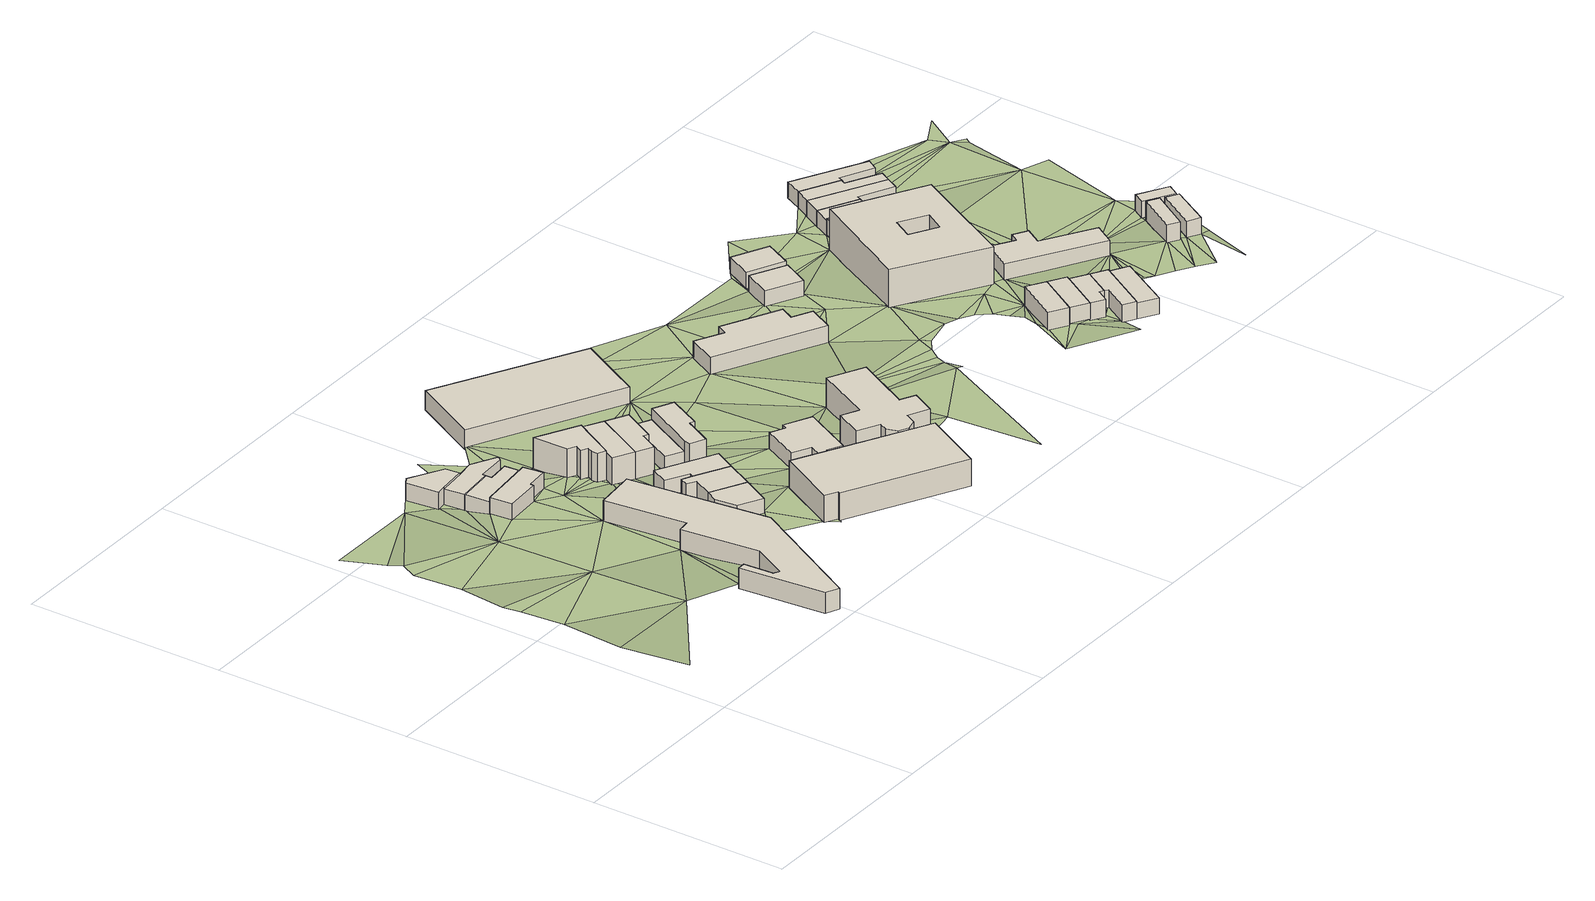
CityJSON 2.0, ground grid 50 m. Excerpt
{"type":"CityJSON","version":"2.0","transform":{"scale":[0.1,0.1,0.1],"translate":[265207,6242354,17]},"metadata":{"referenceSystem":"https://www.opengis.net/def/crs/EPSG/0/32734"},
"CityObjects":{
"building1":{"type":"Building","attributes":{"address":"Durham Avenue Cape Town","building":"retail","building:levels":1,"building_height":4.1,"roof_height":25.8,"ground_height":21.7,"plus_code":"4FRW3F86+V5J"},"geometry":[{"type":"Solid","lod":"1","boundaries":[[[[0,1,2,3]],[[1,4,5,2]],[[4,6,7,5]],[[6,8,9,7]],[[8,10,11,9]],[[10,12,13,11]],[[12,14,15,13]],[[14,16,17,15]],[[16,18,19,17]],[[18,20,21,19]],[[20,22,23,21]],[[22,0,3,23]],[[3,2,5,7,9,11,13,15,17,19,21,23]],[[22,20,18,16,14,12,10,8,6,4,1,0]]]]}]},
"building2":{"type":"Building","attributes":{"address":"Sugar Fix 83 Durham Avenue Salt River Cape Town","building":"retail","building:levels":1,"building_height":4.1,"roof_height":23.47,"ground_height":19.37,"plus_code":"4FRW3F96+43G"},"geometry":[{"type":"Solid","lod":"1","boundaries":[[[[24,25,26,27]],[[25,28,29,26]],[[28,30,31,29]],[[30,32,33,31]],[[32,34,35,33]],[[34,24,27,35]],[[27,26,29,31,33,35]],[[34,32,30,28,25,24]]]]}]},
"building3":{"type":"Building","attributes":{"address":"89 Durham Avenue Salt River Cape Town","building":"house","building:levels":1,"building_height":4.1,"roof_height":24.17,"ground_height":20.07,"plus_code":"4FRW3F96+343"},"geometry":[{"type":"Solid","lod":"1","boundaries":[[[[36,37,38,39]],[[37,40,41,38]],[[40,42,43,41]],[[42,44,45,43]],[[44,46,47,45]],[[46,36,39,47]],[[39,38,41,43,45,47]],[[46,44,42,40,37,36]]]]}]},
"building4":{"type":"Building","attributes":{"address":"87 Durham Avenue Salt River Cape Town","building":"house","building:levels":1,"building_height":4.1,"roof_height":23.15,"ground_height":19.05,"plus_code":"4FRW3F96+34F"},"geometry":[{"type":"Solid","lod":"1","boundaries":[[[[48,49,50,51]],[[49,52,53,50]],[[52,54,55,53]],[[54,56,57,55]],[[56,58,59,57]],[[58,48,51,59]],[[51,50,53,55,57,59]],[[58,56,54,52,49,48]]]]}]},
"building5":{"type":"Building","attributes":{"address":"85 Durham Avenue Salt River Cape Town","building":"house","building:levels":1,"building_height":4.1,"roof_height":23.15,"ground_height":19.05,"plus_code":"4FRW3F96+443"},"geometry":[{"type":"Solid","lod":"1","boundaries":[[[[58,56,57,59]],[[56,60,61,57]],[[60,62,63,61]],[[62,64,65,63]],[[64,66,67,65]],[[66,24,68,67]],[[24,34,69,68]],[[34,58,59,69]],[[59,57,61,63,65,67,68,69]],[[34,24,66,64,62,60,56,58]]]]}]},
"building6":{"type":"Building","attributes":{"address":"82 Coleridge Road Salt River Cape Town","building":"house","building:levels":1,"building_height":4.1,"roof_height":24.71,"ground_height":20.61,"plus_code":"4FRW3F86+W63"},"geometry":[{"type":"Solid","lod":"1","boundaries":[[[[70,71,72,73]],[[71,74,75,72]],[[74,76,77,75]],[[76,78,79,77]],[[78,70,73,79]],[[73,72,75,77,79]],[[78,76,74,71,70]]]]}]},
"building7":{"type":"Building","attributes":{"address":"80 Coleridge Road Salt River Cape Town","building":"house","building:levels":1,"building_height":4.1,"roof_height":24.71,"ground_height":20.61,"plus_code":"4FRW3F86+W6G"},"geometry":[{"type":"Solid","lod":"1","boundaries":[[[[80,81,82,79]],[[81,83,84,82]],[[83,85,86,84]],[[85,87,88,86]],[[87,89,90,88]],[[89,91,73,90]],[[91,80,79,73]],[[79,82,84,86,88,90,73]],[[91,89,87,85,83,81,80]]]]}]},
"building8":{"type":"Building","attributes":{"address":"78 Coleridge Road Salt River Cape Town","building":"house","building:levels":1,"building_height":4.1,"roof_height":24.71,"ground_height":20.61,"plus_code":"4FRW3F86+X65"},"geometry":[{"type":"Solid","lod":"1","boundaries":[[[[92,93,94,82]],[[93,95,96,94]],[[95,97,98,96]],[[97,99,100,98]],[[99,101,84,100]],[[101,92,82,84]],[[82,94,96,98,100,84]],[[101,99,97,95,93,92]]]]}]},
"building9":{"type":"Building","attributes":{"address":"1 Swift Street Salt River Cape Town","building":"house","building:levels":2,"building_height":6.9,"roof_height":26.97,"ground_height":20.07,"plus_code":"4FRW3F96+362"},"geometry":[{"type":"Solid","lod":"1","boundaries":[[[[102,103,104,105]],[[103,106,107,104]],[[106,108,109,107]],[[108,110,111,109]],[[110,112,113,111]],[[112,114,115,113]],[[114,116,117,115]],[[116,118,119,117]],[[118,102,105,119]],[[105,104,107,109,111,113,115,117,119]],[[118,116,114,112,110,108,106,103,102]]]]}]},
"building10":{"type":"Building","attributes":{"address":"3 Swift Street Salt River Cape Town","building":"house","building:levels":2,"building_height":6.9,"roof_height":26.63,"ground_height":19.73,"plus_code":"4FRW3F96+26P"},"geometry":[{"type":"Solid","lod":"1","boundaries":[[[[120,121,122,123]],[[121,124,125,122]],[[124,126,127,125]],[[126,128,129,127]],[[128,120,123,129]],[[123,122,125,127,129]],[[128,126,124,121,120]]]]}]},
"building11":{"type":"Building","attributes":{"address":"5 Swift Street Salt River Cape Town","building":"house","building:levels":2,"building_height":6.9,"roof_height":26.63,"ground_height":19.73,"plus_code":"4FRW3F96+27C"},"geometry":[{"type":"Solid","lod":"1","boundaries":[[[[130,120,123,131]],[[120,128,129,123]],[[128,132,133,129]],[[132,134,135,133]],[[134,136,137,135]],[[136,130,131,137]],[[131,123,129,133,135,137]],[[136,134,132,128,120,130]]]]}]},
"building12":{"type":"Building","attributes":{"address":"86 Cecil Road Salt River Cape Town","building":"industrial","building:levels":2,"building_height":6.9,"roof_height":28.01,"ground_height":21.11,"plus_code":"4FRW3F86+R8G"},"geometry":[{"type":"Solid","lod":"1","boundaries":[[[[138,139,140,141]],[[139,142,143,140]],[[142,144,145,143]],[[144,146,147,145]],[[146,148,149,147]],[[148,138,141,149]],[[141,140,143,145,147,149]],[[148,146,144,142,139,138]]]]}]},
"building13":{"type":"Building","attributes":{"address":"7 Swift Street Salt River Cape Town","building":"house","building:levels":1,"building_height":4.1,"roof_height":23.83,"ground_height":19.73,"plus_code":"4FRW3F96+278"},"geometry":[{"type":"Solid","lod":"1","boundaries":[[[[150,130,151,152]],[[130,136,153,151]],[[136,154,155,153]],[[154,156,157,155]],[[156,158,159,157]],[[158,150,152,159]],[[152,151,153,155,157,159]],[[158,156,154,136,130,150]]]]}]},
"building14":{"type":"Building","attributes":{"address":"9 Swift Street Salt River Cape Town","building":"house","building:levels":2,"building_height":6.9,"roof_height":26.63,"ground_height":19.73,"plus_code":"4FRW3F96+275"},"geometry":[{"type":"Solid","lod":"1","boundaries":[[[[160,161,162,163]],[[161,164,165,162]],[[164,166,167,165]],[[166,168,169,167]],[[168,170,171,169]],[[170,172,173,171]],[[172,160,163,173]],[[163,162,165,167,169,171,173]],[[172,170,168,166,164,161,160]]]]}]},
"building15":{"type":"Building","attributes":{"address":"63 Coleridge Road Salt River Cape Town","building":"house","building:levels":1,"residential":"clergy_house","building_height":4.1,"roof_height":24.54,"ground_height":20.44,"plus_code":"4FRW3F86+V8X"},"geometry":[{"type":"Solid","lod":"1","boundaries":[[[[174,175,176,177]],[[175,178,179,176]],[[178,180,181,179]],[[180,182,183,181]],[[182,184,185,183]],[[184,186,187,185]],[[186,188,189,187]],[[188,190,191,189]],[[190,192,193,191]],[[192,194,195,193]],[[194,196,197,195]],[[196,198,199,197]],[[198,200,201,199]],[[200,174,177,201]],[[177,176,179,181,183,185,187,189,191,193,195,197,199,201]],[[200,198,196,194,192,190,188,186,184,182,180,178,175,174]]]]}]},
"building16":{"type":"Building","attributes":{"address":"4 Swift Street Salt River Cape Town","building":"retail","building:levels":1,"building_height":4.1,"roof_height":23.12,"ground_height":19.02,"plus_code":"4FRW3F96+47P"},"geometry":[{"type":"Solid","lod":"1","boundaries":[[[[202,203,204,205]],[[203,206,207,204]],[[206,208,209,207]],[[208,202,205,209]],[[205,204,207,209]],[[208,206,203,202]]]]}]},
"building17":{"type":"Building","attributes":{"address":"St. Francis Catholic Church Coleridge Road Salt River","building":"church","building:levels":2,"amenity":"place_of_worship","building_height":6.9,"roof_height":27.4,"ground_height":20.5,"plus_code":"4FRW3F86+VCM"},"geometry":[{"type":"Solid","lod":"1","boundaries":[[[[210,211,212,213]],[[211,214,215,212]],[[214,216,217,215]],[[216,218,219,217]],[[218,220,221,219]],[[220,222,223,221]],[[222,224,225,223]],[[224,226,227,225]],[[226,228,229,227]],[[228,230,231,229]],[[230,232,233,231]],[[232,234,235,233]],[[234,236,237,235]],[[236,210,213,237]],[[213,212,215,217,219,221,223,225,227,229,231,233,235,237]],[[236,234,232,230,228,226,224,222,220,218,216,214,211,210]]]]}]},
"building18":{"type":"Building","attributes":{"building":"school","building:levels":1,"building_height":4.1,"roof_height":23.19,"ground_height":19.09,"plus_code":"4FRW3F96+2FQ"},"geometry":[{"type":"Solid","lod":"1","boundaries":[[[[238,239,240,241]],[[239,242,243,240]],[[242,244,245,243]],[[244,246,247,245]],[[246,248,249,247]],[[248,250,251,249]],[[250,252,253,251]],[[252,238,241,253]],[[241,240,243,245,247,249,251,253]],[[252,250,248,246,244,242,239,238]]]]}]},
"building19":{"type":"Building","attributes":{"building":"school","building:levels":1,"building_height":4.1,"roof_height":22.27,"ground_height":18.17,"plus_code":"4FRW3F96+3HH"},"geometry":[{"type":"Solid","lod":"1","boundaries":[[[[254,255,256,257]],[[255,258,259,256]],[[258,260,261,259]],[[260,254,257,261]],[[257,256,259,261]],[[260,258,255,254]]]]}]},
"building20":{"type":"Building","attributes":{"building":"school","building:levels":1,"building_height":4.1,"roof_height":22.27,"ground_height":18.17,"plus_code":"4FRW3F96+3JR"},"geometry":[{"type":"Solid","lod":"1","boundaries":[[[[262,263,264,265]],[[263,266,267,264]],[[266,268,269,267]],[[268,262,265,269]],[[265,264,267,269]],[[268,266,263,262]]]]}]},
"building21":{"type":"Building","attributes":{"address":"Swift Street Salt River Cape Town","building":"house","building:levels":1,"building_height":4.1,"roof_height":23.86,"ground_height":19.76,"plus_code":"4FRW3F86+VMH"},"geometry":[{"type":"Solid","lod":"1","boundaries":[[[[270,271,272,273]],[[271,274,275,272]],[[274,276,277,275]],[[276,270,273,277]],[[273,272,275,277]],[[276,274,271,270]]]]}]},
"building22":{"type":"Building","attributes":{"address":"Swift Street Salt River Cape Town","building":"house","building:levels":1,"building_height":4.1,"roof_height":23.86,"ground_height":19.76,"plus_code":"4FRW3F86+VP2"},"geometry":[{"type":"Solid","lod":"1","boundaries":[[[[278,279,273,272]],[[279,280,281,273]],[[280,282,283,281]],[[282,284,285,283]],[[284,278,272,285]],[[272,273,281,283,285]],[[284,282,280,279,278]]]]}]},
"building23":{"type":"Building","attributes":{"address":"Swift Street Salt River Cape Town","building":"house","building:levels":1,"building_height":4.1,"roof_height":23.86,"ground_height":19.76,"plus_code":"4FRW3F86+VP4"},"geometry":[{"type":"Solid","lod":"1","boundaries":[[[[286,287,283,288]],[[287,289,281,283]],[[289,290,291,281]],[[290,292,293,291]],[[292,294,295,293]],[[294,286,288,295]],[[288,283,281,291,293,295]],[[294,292,290,289,287,286]]]]}]},
"building24":{"type":"Building","attributes":{"address":"Swift Street Salt River Cape Town","building":"house","building:levels":1,"building_height":4.1,"roof_height":23.86,"ground_height":19.76,"plus_code":"4FRW3F86+RPG"},"geometry":[{"type":"Solid","lod":"1","boundaries":[[[[296,286,288,297]],[[286,294,295,288]],[[294,298,299,295]],[[298,300,301,299]],[[300,302,303,301]],[[302,296,297,303]],[[297,288,295,299,301,303]],[[302,300,298,294,286,296]]]]}]},
"building25":{"type":"Building","attributes":{"address":"Swift Street Salt River Cape Town","building":"house","building:levels":1,"building_height":4.1,"roof_height":23.5,"ground_height":19.4,"plus_code":"4FRW3F86+RQC"},"geometry":[{"type":"Solid","lod":"1","boundaries":[[[[296,302,304,305]],[[302,306,307,304]],[[306,308,309,307]],[[308,296,305,309]],[[305,304,307,309]],[[308,306,302,296]]]]}]},
"building26":{"type":"Building","attributes":{"address":"Swift Studio 97 Cecil Road Salt River 7925 Cape Town","building":"apartments","building:levels":3,"building:flats":"2","building_height":9.7,"roof_height":28.09,"ground_height":18.39,"plus_code":"4FRW3F96+2M3"},"geometry":[{"type":"Solid","lod":"1","boundaries":[[[[310,311,312,313]],[[311,314,315,312]],[[314,316,317,315]],[[316,310,313,317]],[[318,319,320,321]],[[319,322,323,320]],[[322,324,325,323]],[[324,318,321,325]],[[313,312,315,317],[321,320,323,325]],[[316,314,311,310],[324,322,319,318]]]]}]},
"building27":{"type":"Building","attributes":{"building":"school","building:levels":1,"building_height":4.1,"roof_height":22.79,"ground_height":18.69,"plus_code":"4FRW3F86+WQ8"},"geometry":[{"type":"Solid","lod":"1","boundaries":[[[[326,327,328,329]],[[327,330,331,328]],[[330,332,333,331]],[[332,334,335,333]],[[334,336,337,335]],[[336,338,339,337]],[[338,340,341,339]],[[340,326,329,341]],[[329,328,331,333,335,337,339,341]],[[340,338,336,334,332,330,327,326]]]]}]},
"building28":{"type":"Building","attributes":{"address":"95 Cecil Road Salt River Cape Town","building":"house","building:levels":1,"building_height":4.1,"roof_height":21.79,"ground_height":17.69,"plus_code":"4FRW3F96+3P9"},"geometry":[{"type":"Solid","lod":"1","boundaries":[[[[342,343,344,345]],[[343,346,347,344]],[[346,348,349,347]],[[348,350,351,349]],[[350,352,353,351]],[[352,342,345,353]],[[345,344,347,349,351,353]],[[352,350,348,346,343,342]]]]}]},
"building29":{"type":"Building","attributes":{"address":"93 Cecil Road Salt River Cape Town","building":"house","building:levels":1,"building_height":4.1,"roof_height":21.38,"ground_height":17.28,"plus_code":"4FRW3F96+3QC"},"geometry":[{"type":"Solid","lod":"1","boundaries":[[[[354,355,356,357]],[[355,358,359,356]],[[358,360,361,359]],[[360,362,363,361]],[[362,364,365,363]],[[364,354,357,365]],[[357,356,359,361,363,365]],[[364,362,360,358,355,354]]]]}]},
"building30":{"type":"Building","attributes":{"address":"91 Cecil Road Salt River Cape Town","building":"house","building:levels":1,"building_height":4.1,"roof_height":21.38,"ground_height":17.28,"plus_code":"4FRW3F96+3QR"},"geometry":[{"type":"Solid","lod":"1","boundaries":[[[[364,362,363,365]],[[362,366,367,363]],[[366,368,369,367]],[[368,370,371,369]],[[370,372,373,371]],[[372,364,365,373]],[[365,363,367,369,371,373]],[[372,370,368,366,362,364]]]]}]},
"building31":{"type":"Building","attributes":{"address":"89 Cecil Road Salt River Cape Town","building":"house","building:levels":1,"building_height":4.1,"roof_height":21.38,"ground_height":17.28,"plus_code":"4FRW3F96+4Q4"},"geometry":[{"type":"Solid","lod":"1","boundaries":[[[[372,370,371,373]],[[370,374,375,371]],[[374,376,377,375]],[[376,378,379,377]],[[378,380,381,379]],[[380,372,373,381]],[[373,371,375,377,379,381]],[[380,378,376,374,370,372]]]]}]},
"building32":{"type":"Building","attributes":{"address":"87 Cecil Road Salt River Cape Town","building":"house","building:levels":1,"building_height":4.1,"roof_height":21.38,"ground_height":17.28,"plus_code":"4FRW3F96+4QG"},"geometry":[{"type":"Solid","lod":"1","boundaries":[[[[380,378,379,381]],[[378,382,383,379]],[[382,384,385,383]],[[384,386,387,385]],[[386,388,389,387]],[[388,380,381,389]],[[381,379,383,385,387,389]],[[388,386,384,382,378,380]]]]}]},
"building33":{"type":"Building","attributes":{"building":"school","building:levels":1,"building_height":4.1,"roof_height":23.28,"ground_height":19.18,"plus_code":"4FRW3F86+VV9"},"geometry":[{"type":"Solid","lod":"1","boundaries":[[[[390,391,392,393]],[[391,394,395,392]],[[394,396,397,395]],[[396,390,393,397]],[[393,392,395,397]],[[396,394,391,390]]]]}]},
"building34":{"type":"Building","attributes":{"building":"school","building:levels":1,"building_height":4.1,"roof_height":23.28,"ground_height":19.18,"plus_code":"4FRW3F86+VW2"},"geometry":[{"type":"Solid","lod":"1","boundaries":[[[[398,399,400,401]],[[399,402,403,400]],[[402,404,405,403]],[[404,398,401,405]],[[401,400,403,405]],[[404,402,399,398]]]]}]},
"building35":{"type":"Building","attributes":{"building":"school","building:levels":1,"building_height":4.1,"roof_height":22.51,"ground_height":18.41,"plus_code":"4FRW3F86+VWV"},"geometry":[{"type":"Solid","lod":"1","boundaries":[[[[406,407,408,409]],[[407,410,411,408]],[[410,412,413,411]],[[412,406,409,413]],[[409,408,411,413]],[[412,410,407,406]]]]}]},
"terrain1":{"type":"TINRelief","geometry":[{"type":"CompositeSurface","lod":"1","boundaries":[[[414,415,416]],[[415,414,417]],[[417,418,419]],[[420,419,418]],[[421,420,418]],[[417,414,418]],[[422,421,423]],[[424,422,423]],[[418,423,421]],[[425,426,427]],[[424,427,426]],[[414,6,418]],[[423,427,424]],[[428,6,414]],[[428,429,6]],[[423,418,1]],[[430,6,429]],[[418,6,1]],[[427,423,431]],[[432,423,433]],[[423,434,431]],[[432,434,423]],[[433,423,1]],[[431,435,427]],[[1,6,4]],[[431,434,436]],[[1,42,433]],[[1,437,42]],[[44,42,46]],[[1,0,437]],[[66,25,24]],[[42,437,46]],[[438,71,439]],[[56,54,52]],[[439,71,0]],[[56,52,60]],[[438,439,440]],[[440,439,441]],[[66,442,25]],[[52,62,60]],[[0,71,97]],[[442,443,25]],[[46,437,444]],[[445,437,0]],[[71,91,87]],[[46,444,36]],[[87,97,71]],[[442,66,64]],[[36,103,52]],[[445,446,437]],[[0,97,447]],[[448,444,437]],[[91,89,87]],[[446,449,437]],[[437,449,448]],[[441,450,451]],[[97,87,85]],[[62,52,103]],[[0,447,445]],[[441,451,452]],[[103,36,444]],[[103,64,62]],[[97,85,453]],[[454,446,445]],[[455,444,448]],[[453,85,83]],[[440,441,456]],[[457,448,449]],[[64,458,442]],[[445,447,128]],[[103,458,64]],[[80,440,456]],[[128,447,132]],[[447,156,132]],[[80,456,81]],[[121,458,103]],[[459,156,447]],[[447,460,459]],[[132,156,154]],[[134,132,136]],[[461,156,459]],[[136,132,154]],[[456,462,81]],[[463,459,460]],[[462,460,81]],[[456,464,465]],[[466,464,456]],[[465,462,456]],[[463,460,182]],[[456,467,466]],[[468,458,121]],[[469,463,470]],[[182,460,462]],[[462,465,186]],[[471,186,465]],[[182,470,463]],[[468,121,120]],[[472,473,474]],[[466,475,473]],[[474,473,475]],[[467,456,138]],[[130,468,120]],[[475,466,476]],[[476,466,467]],[[130,150,468]],[[477,470,182]],[[172,470,477]],[[182,180,178]],[[467,478,476]],[[475,476,479]],[[478,467,480]],[[150,172,468]],[[477,182,178]],[[481,476,478]],[[467,138,480]],[[175,475,479]],[[138,482,480]],[[178,175,477]],[[482,138,483]],[[477,484,172]],[[175,479,485]],[[468,172,484]],[[138,486,483]],[[487,483,486]],[[210,477,175]],[[485,210,175]],[[210,484,477]],[[468,484,488]],[[468,489,490]],[[491,486,492]],[[210,488,484]],[[493,491,236]],[[494,489,468]],[[489,495,490]],[[236,491,492]],[[468,488,494]],[[496,210,236]],[[496,488,210]],[[494,495,489]],[[492,497,498]],[[492,498,236]],[[495,499,500]],[[495,494,499]],[[496,236,501]],[[488,496,248]],[[502,494,503]],[[502,499,494]],[[501,236,498]],[[496,501,504]],[[504,505,496]],[[248,496,506]],[[506,496,505]],[[501,498,507]],[[508,499,502]],[[502,238,508]],[[238,509,250]],[[506,505,510]],[[250,248,511]],[[238,250,511]],[[499,508,255]],[[506,512,248]],[[506,510,513]],[[238,511,508]],[[512,511,248]],[[514,499,255]],[[513,512,506]],[[511,515,508]],[[512,515,511]],[[516,517,518]],[[512,513,519]],[[516,279,517]],[[255,263,514]],[[255,254,263]],[[520,279,516]],[[521,520,516]],[[263,262,514]],[[266,263,254]],[[517,274,518]],[[519,522,512]],[[519,523,522]],[[524,518,274]],[[279,520,280]],[[525,524,274]],[[526,525,274]],[[523,526,522]],[[521,527,520]],[[520,527,280]],[[310,515,512]],[[526,274,522]],[[254,515,310]],[[527,528,280]],[[512,522,529]],[[268,530,262]],[[254,310,266]],[[531,528,527]],[[532,533,528]],[[531,532,528]],[[529,522,274]],[[310,268,266]],[[534,274,278]],[[529,274,534]],[[534,278,284]],[[284,282,286]],[[530,268,535]],[[536,537,538]],[[535,268,310]],[[534,539,529]],[[308,306,540]],[[537,536,541]],[[284,286,542]],[[542,534,284]],[[310,346,343]],[[310,343,535]],[[543,346,310]],[[296,542,286]],[[539,544,529]],[[535,343,545]],[[542,296,308]],[[546,540,547]],[[334,539,336]],[[540,542,308]],[[310,544,543]],[[535,545,548]],[[542,540,546]],[[547,542,546]],[[539,334,544]],[[549,535,548]],[[332,330,550]],[[551,543,552]],[[327,550,330]],[[552,543,544]],[[553,547,554]],[[332,555,334]],[[553,542,547]],[[555,544,334]],[[553,554,556]],[[552,544,557]],[[358,362,360]],[[542,553,327]],[[555,557,544]],[[366,362,368]],[[556,558,399]],[[555,358,557]],[[368,362,358]],[[556,559,553]],[[332,550,560]],[[358,555,368]],[[556,399,559]],[[560,550,327]],[[374,378,376]],[[399,558,402]],[[553,391,327]],[[378,384,382]],[[555,332,561]],[[378,374,384]],[[402,562,563]],[[391,407,327]],[[327,407,406]],[[398,559,399]],[[561,368,555]],[[406,560,327]],[[559,398,390]],[[370,368,561]],[[560,561,332]],[[563,404,402]],[[390,407,391]],[[390,564,407]],[[374,370,565]],[[398,564,390]],[[404,564,398]],[[374,565,384]],[[406,412,560]],[[386,384,565]],[[566,386,567]],[[565,370,561]],[[566,567,568]],[[561,560,569]],[[386,565,567]],[[561,570,565]],[[570,571,565]],[[565,572,567]]]}]}
},
"vertices":[
[565,653,35],[460,642,35],[460,642,88],[565,653,88],[484,436,35],[484,436,88],[453,433,35],[453,433,88],[475,237,35],[475,237,88],[429,151,35],[429,151,88],[415,158,35],[415,158,88],[410,233,35],[410,233,88],[390,233,35],[390,233,88],[411,17,35],[411,17,88],[444,1,35],[444,1,88],[608,299,35],[608,299,88],
[410,990,21],[406,1026,21],[406,1026,65],[410,990,65],[323,1072,21],[323,1072,65],[305,1062,21],[305,1062,65],[314,980,21],[314,980,65],[338,983,21],[338,983,65],
[499,884,31],[350,869,31],[350,869,72],[499,884,72],[355,812,31],[355,812,72],[448,820,31],[448,820,72],[448,828,31],[448,828,72],[506,833,31],[506,833,72],
[350,869,21],[499,884,21],[499,884,61],[350,869,61],[495,930,21],[495,930,61],[439,925,21],[439,925,61],[438,940,21],[438,940,61],[344,931,21],[344,931,61],
[438,948,21],[438,948,61],[512,953,21],[512,953,61],[519,964,21],[519,964,61],[457,997,21],[457,997,61],[410,990,61],[338,983,61],
[634,484,35],[618,455,35],[618,455,77],[634,484,77],[624,399,35],[624,399,77],[682,368,35],[682,368,77],[720,438,35],[720,438,77],
[720,438,36],[756,507,36],[756,507,77],[672,552,36],[672,552,77],[647,564,36],[647,564,77],[636,543,36],[636,543,77],[659,531,36],[659,531,77],[634,484,36],
[756,507,35],[785,561,35],[785,561,77],[644,636,35],[644,636,77],[621,592,35],[621,592,77],[677,562,35],[677,562,77],[672,552,35],
[681,855,21],[577,911,21],[577,911,100],[681,855,100],[580,822,21],[580,822,100],[601,811,21],[601,811,100],[591,793,21],[591,793,100],[608,785,21],[608,785,100],[601,771,21],[601,771,100],[601,757,21],[601,757,100],[621,746,21],[621,746,100],
[730,827,27],[681,855,27],[681,855,96],[730,827,96],[621,746,27],[621,746,96],[609,724,27],[609,724,96],[660,696,27],[660,696,96],
[783,799,27],[783,799,96],[701,674,27],[701,674,96],[727,721,27],[727,721,96],[738,715,27],[738,715,96],
[1118,215,41],[802,384,41],[802,384,110],[1118,215,110],[723,236,41],[723,236,110],[753,219,41],[753,219,110],[750,213,41],[750,213,110],[1035,61,41],[1035,61,110],
[833,773,27],[783,799,68],[833,773,68],[738,715,68],[746,711,27],[746,711,68],[719,658,27],[719,658,68],[762,636,27],[762,636,68],
[833,773,24],[762,636,24],[762,636,96],[833,773,96],[755,619,24],[755,619,96],[793,600,24],[793,600,96],[829,669,24],[829,669,96],[841,663,24],[841,663,96],[884,748,24],[884,748,96],
[972,359,34],[1036,484,34],[1036,484,75],[972,359,75],[969,518,34],[969,518,75],[962,505,34],[962,505,75],[925,523,34],[925,523,75],[880,433,34],[880,433,75],[925,410,34],[925,410,75],[910,380,34],[910,380,75],[885,393,34],[885,393,75],[869,362,34],[869,362,75],[922,335,34],[922,335,75],[939,368,34],[939,368,75],[933,371,34],[933,371,75],[936,377,34],[936,377,75],
[663,1258,12],[572,1090,12],[572,1090,61],[663,1258,61],[930,899,12],[930,899,61],[1019,1065,12],[1019,1065,61],
[1149,527,28],[1077,388,28],[1077,388,104],[1149,527,104],[1034,410,28],[1034,410,104],[999,343,28],[999,343,104],[1053,315,28],[1053,315,104],[1042,294,28],[1042,294,104],[1052,267,28],[1052,267,104],[1076,255,28],[1076,255,104],[1103,261,28],[1103,261,104],[1118,289,28],[1118,289,104],[1169,263,28],[1169,263,104],[1200,323,28],[1200,323,104],[1163,342,28],[1163,342,104],[1237,482,28],[1237,482,104],
[1396,814,18],[1254,887,18],[1254,887,62],[1396,814,62],[1240,861,18],[1240,861,62],[1172,897,18],[1172,897,62],[1135,827,18],[1135,827,62],[1395,693,18],[1395,693,62],[1427,755,18],[1427,755,62],[1378,780,18],[1378,780,62],
[1571,923,12],[1485,967,12],[1485,967,53],[1571,923,53],[1450,900,12],[1450,900,53],[1536,856,12],[1536,856,53],
[1527,1045,12],[1493,979,12],[1493,979,53],[1527,1045,53],[1582,935,12],[1582,935,53],[1615,1001,12],[1615,1001,53],
[1750,296,20],[1814,401,20],[1814,401,69],[1750,296,69],[1769,429,20],[1769,429,69],[1706,323,20],[1706,323,69],
[1814,401,28],[1750,296,28],[1792,270,28],[1792,270,69],[1852,369,28],[1852,369,69],[1856,376,28],[1856,376,69],
[1894,343,24],[1852,369,24],[1894,343,69],[1792,270,24],[1825,251,24],[1825,251,69],[1843,281,24],[1843,281,69],[1853,275,24],[1853,275,69],
[1933,320,24],[1933,320,69],[1862,269,24],[1862,269,69],[1826,208,24],[1826,208,69],[1856,191,24],[1856,191,69],
[1856,191,65],[1933,320,65],[1902,162,24],[1902,162,65],[1978,294,24],[1978,294,65],
[1740,929,7],[1601,674,7],[1601,674,111],[1740,929,111],[1812,541,7],[1812,541,111],[1954,807,7],[1954,807,111],[1776,775,7],[1844,735,7],[1844,735,111],[1776,775,111],[1815,687,7],[1815,687,111],[1748,726,7],[1748,726,111],
[2053,399,17],[2085,451,17],[2085,451,58],[2053,399,58],[1961,528,17],[1961,528,58],[1986,569,17],[1986,569,58],[1951,590,17],[1951,590,58],[1937,568,17],[1937,568,58],[1883,602,17],[1883,602,58],[1838,531,17],[1838,531,58],
[1961,877,7],[1790,971,7],[1790,971,48],[1961,877,48],[1769,931,7],[1769,931,48],[1857,882,7],[1857,882,48],[1863,894,7],[1863,894,48],[1945,849,7],[1945,849,48],
[1790,971,3],[1961,877,3],[1961,877,44],[1790,971,44],[1977,906,3],[1977,906,44],[1900,948,3],[1900,948,44],[1907,963,3],[1907,963,44],[1812,1013,3],[1812,1013,44],
[1912,973,3],[1912,973,44],[1995,930,3],[1995,930,44],[2012,961,3],[2012,961,44],[1835,1056,3],[1835,1056,44],
[2026,987,3],[2026,987,44],[1944,1031,3],[1944,1031,44],[1950,1043,3],[1950,1043,44],[1856,1093,3],[1856,1093,44],
[1956,1053,3],[1956,1053,44],[2036,1013,3],[2036,1013,44],[2053,1040,3],[2053,1040,44],[1877,1135,3],[1877,1135,44],
[2259,409,14],[2230,426,14],[2230,426,63],[2259,409,63],[2172,330,14],[2172,330,63],[2200,313,14],[2200,313,63],
[2268,402,22],[2210,303,22],[2210,303,63],[2268,402,63],[2241,286,22],[2241,286,63],[2298,384,22],[2298,384,63],
[2251,469,14],[2234,440,14],[2234,440,55],[2251,469,55],[2307,398,14],[2307,398,55],[2324,427,14],[2324,427,55],
[256,280,53],[5,280,56],[18,105,65],[31,449,46],[256,530,43],[21,556,46],[14,601,46],[40,728,36],[29,848,36],[256,780,34],[50,890,36],[5,1030,25],[46,931,26],[256,1030,24],[390,233,47],[410,233,47],[475,237,47],[314,980,24],[350,869,34],[355,812,34],[344,931,24],[305,1062,24],[338,983,24],[507,780,31],[624,399,47],[608,299,47],[682,368,44],[723,236,44],[507,1030,20],[447,1128,21],[580,822,31],[609,724,31],[601,757,31],[644,636,36],[591,793,31],[601,771,31],[742,204,44],[750,213,44],[753,219,44],[677,562,36],[621,746,31],[601,811,31],[802,384,44],[608,785,31],[572,1090,21],[755,619,36],[785,561,36],[762,636,36],[880,433,36],[793,600,36],[869,362,44],[885,393,41],[922,335,41],[1008,280,41],[930,899,24],[829,669,27],[841,663,27],[910,380,41],[933,371,41],[939,368,41],[936,377,41],[972,359,41],[999,343,41],[1008,530,34],[1042,294,41],[1034,410,34],[1052,267,41],[1053,315,41],[1076,255,41],[1103,261,41],[1008,780,25],[1077,388,41],[1169,263,35],[1118,289,41],[1135,827,21],[1008,1030,18],[1019,1065,18],[1200,323,35],[1259,280,35],[1163,342,35],[1172,897,21],[1044,1058,18],[1259,530,28],[1266,35,44],[1448,387,31],[1259,1030,15],[1071,1110,18],[1463,430,24],[1254,887,21],[1240,861,21],[1471,455,24],[1493,485,24],[1510,530,24],[1462,380,31],[1450,900,18],[1378,780,21],[1521,506,24],[1510,780,18],[1601,674,18],[1598,523,24],[1510,1030,12],[1536,856,18],[1657,241,28],[1706,323,28],[1707,354,28],[1638,516,20],[1760,280,28],[1808,147,36],[1760,530,20],[1673,496,20],[1717,391,28],[1715,430,20],[1700,466,20],[1826,208,28],[1825,251,28],[1812,541,20],[1634,1125,12],[1862,269,28],[1853,275,28],[1843,281,28],[1838,531,20],[1760,1030,7],[1815,687,14],[1776,775,14],[1748,726,14],[1883,602,20],[1988,289,24],[1844,735,14],[2053,399,24],[1857,882,14],[1954,807,10],[1812,1013,7],[2011,280,24],[2032,264,24],[1835,1056,7],[1856,1093,7],[2011,530,17],[1863,894,14],[1945,849,10],[2172,330,22],[2074,239,24],[2011,780,10],[2115,215,24],[1961,877,10],[2159,188,22],[2200,313,22],[2262,530,14],[2262,780,7],[2211,147,30],[2262,280,22],[2307,398,22],[2278,982,1],[2069,1069,3],[2262,1030,0],[2083,1093,3],[2333,756,7],[2303,948,1],[2312,961,1],[2333,1068,1]
]}
